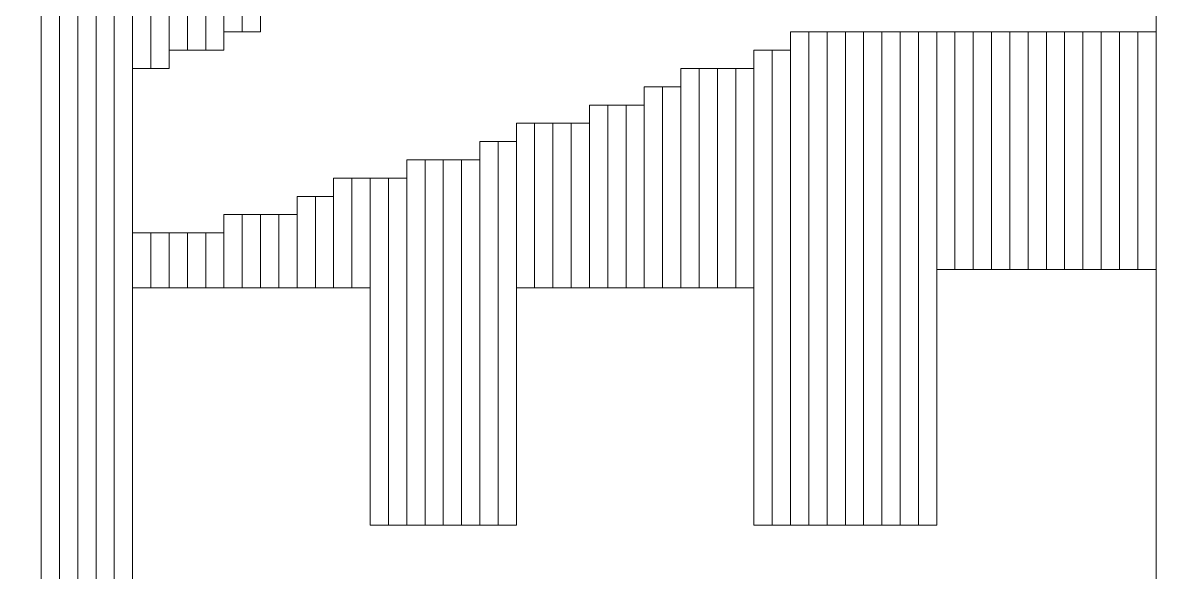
# Model space of a CAD drawing. Header units: millimetres. Extents: x -86 to 67, y -55 to 52.
# Drawn here: x 7.593 to 9.18, y -48.845 to -48.081 of the extents above; entities that cross this region are included whole.
import ezdxf

# ---------------------------------------------------------------- set-up
doc = ezdxf.new("R2010")
doc.units = ezdxf.units.MM
doc.header["$MEASUREMENT"] = 0
doc.layers.add('BG_OUTLINE', color=7, linetype='Continuous')
doc.layers.add('MA_PEN3', color=7, linetype='Continuous')

msp = doc.modelspace()

# ---------------------------------------------------------------- linework, layer by layer
at = {"layer": 'BG_OUTLINE', "color": 3, "lineweight": 9}
msp.add_open_spline([(-60.0926, 34.7331), (-60.0926, 34.7331), (63.7724, 34.7331), (63.7724, 34.7331), (63.7724, 34.7331), (64.585, 34.7336), (65.3646, 34.4113), (65.9396, 33.837), (65.9396, 33.837), (66.5146, 33.2627), (66.8379, 32.4797), (66.8384, 31.667), (66.8384, 31.667), (66.8384, 31.667), (66.8412, -52.28), (66.8412, -52.28), (66.8412, -52.28), (66.8412, -52.28), (66.8384, -52.1933), (66.8384, -52.1933), (66.8384, -52.1933), (66.8389, -53.006), (66.5166, -53.7856), (65.9424, -54.3606), (65.9424, -54.3606), (65.3681, -54.9356), (64.585, -55.2589), (63.7724, -55.2594), (63.7724, -55.2594), (63.7724, -55.2594), (-60.1869, -55.2594), (-60.1869, -55.2594), (-60.1869, -55.2594), (-60.1869, -55.2594), (-60.0853, -55.2518), (-60.0853, -55.2518), (-60.0853, -55.2518), (-60.8979, -55.2523), (-61.6775, -54.9299), (-62.2525, -54.3557), (-62.2525, -54.3557), (-62.8275, -53.7814), (-63.1508, -52.9984), (-63.1513, -52.1857), (-63.1513, -52.1857), (-63.1513, -52.1857), (-63.1587, 31.667), (-63.1587, 31.667), (-63.1587, 31.667), (-63.1592, 32.4797), (-62.8369, 33.2593), (-62.2626, 33.8343), (-62.2626, 33.8343), (-61.6883, 34.4093), (-60.9053, 34.7326), (-60.0926, 34.7331)], degree=3, knots=[0, 0, 0, 0, 0.071429, 0.071429, 0.071429, 0.071429, 0.142857, 0.142857, 0.142857, 0.142857, 0.214286, 0.214286, 0.214286, 0.214286, 0.285714, 0.285714, 0.285714, 0.285714, 0.357143, 0.357143, 0.357143, 0.357143, 0.428571, 0.428571, 0.428571, 0.428571, 0.5, 0.5, 0.5, 0.5, 0.571429, 0.571429, 0.571429, 0.571429, 0.642857, 0.642857, 0.642857, 0.642857, 0.714286, 0.714286, 0.714286, 0.714286, 0.785714, 0.785714, 0.785714, 0.785714, 0.857143, 0.857143, 0.857143, 0.857143, 0.928571, 0.928571, 0.928571, 0.928571, 1, 1, 1, 1], dxfattribs=at)
at = {"layer": 'MA_PEN3', "color": 5, "lineweight": 9}
for points in [[(7.6438, -51.8024), (7.6438, -51.8024), (7.6184, -51.8024), (7.6184, -51.8024), (7.6184, -51.8024), (7.6184, -51.8024), (7.6184, -46.7478), (7.6184, -46.7478), (7.6184, -46.7478), (7.6184, -46.7478), (7.6438, -46.7478), (7.6438, -46.7478), (7.6438, -46.7478), (7.6438, -46.7478), (7.6438, -51.8024), (7.6438, -51.8024)], [(7.6692, -51.8024), (7.6692, -51.8024), (7.6438, -51.8024), (7.6438, -51.8024), (7.6438, -51.8024), (7.6438, -51.8024), (7.6438, -46.7478), (7.6438, -46.7478), (7.6438, -46.7478), (7.6438, -46.7478), (7.6692, -46.7478), (7.6692, -46.7478), (7.6692, -46.7478), (7.6692, -46.7478), (7.6692, -51.8024), (7.6692, -51.8024)], [(7.6946, -51.8024), (7.6946, -51.8024), (7.6692, -51.8024), (7.6692, -51.8024), (7.6692, -51.8024), (7.6692, -51.8024), (7.6692, -46.7478), (7.6692, -46.7478), (7.6692, -46.7478), (7.6692, -46.7478), (7.6946, -46.7478), (7.6946, -46.7478), (7.6946, -46.7478), (7.6946, -46.7478), (7.6946, -51.8024), (7.6946, -51.8024)], [(7.72, -51.8024), (7.72, -51.8024), (7.6946, -51.8024), (7.6946, -51.8024), (7.6946, -51.8024), (7.6946, -51.8024), (7.6946, -46.7478), (7.6946, -46.7478), (7.6946, -46.7478), (7.6946, -46.7478), (7.72, -46.7478), (7.72, -46.7478), (7.72, -46.7478), (7.72, -46.7478), (7.72, -51.8024), (7.72, -51.8024)], [(9.1932, -51.8024), (9.1932, -51.8024), (9.1678, -51.8024), (9.1678, -51.8024), (9.1678, -51.8024), (9.1678, -51.8024), (9.1678, -46.7478), (9.1678, -46.7478), (9.1678, -46.7478), (9.1678, -46.7478), (9.1932, -46.7478), (9.1932, -46.7478), (9.1932, -46.7478), (9.1932, -46.7478), (9.1932, -51.8024), (9.1932, -51.8024)], [(7.7454, -51.8024), (7.7454, -51.8024), (7.72, -51.8024), (7.72, -51.8024), (7.72, -51.8024), (7.72, -51.8024), (7.72, -47.3066), (7.72, -47.3066), (7.72, -47.3066), (7.72, -47.3066), (7.7454, -47.3066), (7.7454, -47.3066), (7.7454, -47.3066), (7.7454, -47.3066), (7.7454, -51.8024), (7.7454, -51.8024)], [(7.7708, -48.1448), (7.7708, -48.1448), (7.7454, -48.1448), (7.7454, -48.1448), (7.7454, -48.1448), (7.7454, -48.1448), (7.7454, -47.8146), (7.7454, -47.8146), (7.7454, -47.8146), (7.7454, -47.8146), (7.7708, -47.8146), (7.7708, -47.8146), (7.7708, -47.8146), (7.7708, -47.8146), (7.7708, -48.1448), (7.7708, -48.1448)], [(7.7962, -48.1448), (7.7962, -48.1448), (7.7708, -48.1448), (7.7708, -48.1448), (7.7708, -48.1448), (7.7708, -48.1448), (7.7708, -47.8146), (7.7708, -47.8146), (7.7708, -47.8146), (7.7708, -47.8146), (7.7962, -47.8146), (7.7962, -47.8146), (7.7962, -47.8146), (7.7962, -47.8146), (7.7962, -48.1448), (7.7962, -48.1448)], [(7.8216, -48.1194), (7.8216, -48.1194), (7.7962, -48.1194), (7.7962, -48.1194), (7.7962, -48.1194), (7.7962, -48.1194), (7.7962, -47.84), (7.7962, -47.84), (7.7962, -47.84), (7.7962, -47.84), (7.8216, -47.84), (7.8216, -47.84), (7.8216, -47.84), (7.8216, -47.84), (7.8216, -48.1194), (7.8216, -48.1194)], [(7.847, -48.1194), (7.847, -48.1194), (7.8216, -48.1194), (7.8216, -48.1194), (7.8216, -48.1194), (7.8216, -48.1194), (7.8216, -47.84), (7.8216, -47.84), (7.8216, -47.84), (7.8216, -47.84), (7.847, -47.84), (7.847, -47.84), (7.847, -47.84), (7.847, -47.84), (7.847, -48.1194), (7.847, -48.1194)], [(7.8724, -48.1194), (7.8724, -48.1194), (7.847, -48.1194), (7.847, -48.1194), (7.847, -48.1194), (7.847, -48.1194), (7.847, -47.84), (7.847, -47.84), (7.847, -47.84), (7.847, -47.84), (7.8724, -47.84), (7.8724, -47.84), (7.8724, -47.84), (7.8724, -47.84), (7.8724, -48.1194), (7.8724, -48.1194)], [(7.8978, -48.094), (7.8978, -48.094), (7.8724, -48.094), (7.8724, -48.094), (7.8724, -48.094), (7.8724, -48.094), (7.8724, -47.84), (7.8724, -47.84), (7.8724, -47.84), (7.8724, -47.84), (7.8978, -47.84), (7.8978, -47.84), (7.8978, -47.84), (7.8978, -47.84), (7.8978, -48.094), (7.8978, -48.094)], [(7.9232, -48.094), (7.9232, -48.094), (7.8978, -48.094), (7.8978, -48.094), (7.8978, -48.094), (7.8978, -48.094), (7.8978, -47.84), (7.8978, -47.84), (7.8978, -47.84), (7.8978, -47.84), (7.9232, -47.84), (7.9232, -47.84), (7.9232, -47.84), (7.9232, -47.84), (7.9232, -48.094), (7.9232, -48.094)], [(8.6852, -48.7798), (8.6852, -48.7798), (8.6598, -48.7798), (8.6598, -48.7798), (8.6598, -48.7798), (8.6598, -48.7798), (8.6598, -48.094), (8.6598, -48.094), (8.6598, -48.094), (8.6598, -48.094), (8.6852, -48.094), (8.6852, -48.094), (8.6852, -48.094), (8.6852, -48.094), (8.6852, -48.7798), (8.6852, -48.7798)], [(8.7106, -48.7798), (8.7106, -48.7798), (8.6852, -48.7798), (8.6852, -48.7798), (8.6852, -48.7798), (8.6852, -48.7798), (8.6852, -48.094), (8.6852, -48.094), (8.6852, -48.094), (8.6852, -48.094), (8.7106, -48.094), (8.7106, -48.094), (8.7106, -48.094), (8.7106, -48.094), (8.7106, -48.7798), (8.7106, -48.7798)], [(8.736, -48.7798), (8.736, -48.7798), (8.7106, -48.7798), (8.7106, -48.7798), (8.7106, -48.7798), (8.7106, -48.7798), (8.7106, -48.094), (8.7106, -48.094), (8.7106, -48.094), (8.7106, -48.094), (8.736, -48.094), (8.736, -48.094), (8.736, -48.094), (8.736, -48.094), (8.736, -48.7798), (8.736, -48.7798)], [(8.7614, -48.7798), (8.7614, -48.7798), (8.736, -48.7798), (8.736, -48.7798), (8.736, -48.7798), (8.736, -48.7798), (8.736, -48.094), (8.736, -48.094), (8.736, -48.094), (8.736, -48.094), (8.7614, -48.094), (8.7614, -48.094), (8.7614, -48.094), (8.7614, -48.094), (8.7614, -48.7798), (8.7614, -48.7798)], [(8.7868, -48.7798), (8.7868, -48.7798), (8.7614, -48.7798), (8.7614, -48.7798), (8.7614, -48.7798), (8.7614, -48.7798), (8.7614, -48.094), (8.7614, -48.094), (8.7614, -48.094), (8.7614, -48.094), (8.7868, -48.094), (8.7868, -48.094), (8.7868, -48.094), (8.7868, -48.094), (8.7868, -48.7798), (8.7868, -48.7798)], [(8.8122, -48.7798), (8.8122, -48.7798), (8.7868, -48.7798), (8.7868, -48.7798), (8.7868, -48.7798), (8.7868, -48.7798), (8.7868, -48.094), (8.7868, -48.094), (8.7868, -48.094), (8.7868, -48.094), (8.8122, -48.094), (8.8122, -48.094), (8.8122, -48.094), (8.8122, -48.094), (8.8122, -48.7798), (8.8122, -48.7798)], [(8.8376, -48.7798), (8.8376, -48.7798), (8.8122, -48.7798), (8.8122, -48.7798), (8.8122, -48.7798), (8.8122, -48.7798), (8.8122, -48.094), (8.8122, -48.094), (8.8122, -48.094), (8.8122, -48.094), (8.8376, -48.094), (8.8376, -48.094), (8.8376, -48.094), (8.8376, -48.094), (8.8376, -48.7798), (8.8376, -48.7798)], [(8.863, -48.7798), (8.863, -48.7798), (8.8376, -48.7798), (8.8376, -48.7798), (8.8376, -48.7798), (8.8376, -48.7798), (8.8376, -48.094), (8.8376, -48.094), (8.8376, -48.094), (8.8376, -48.094), (8.863, -48.094), (8.863, -48.094), (8.863, -48.094), (8.863, -48.094), (8.863, -48.7798), (8.863, -48.7798)], [(8.8884, -48.4242), (8.8884, -48.4242), (8.863, -48.4242), (8.863, -48.4242), (8.863, -48.4242), (8.863, -48.4242), (8.863, -48.094), (8.863, -48.094), (8.863, -48.094), (8.863, -48.094), (8.8884, -48.094), (8.8884, -48.094), (8.8884, -48.094), (8.8884, -48.094), (8.8884, -48.4242), (8.8884, -48.4242)], [(8.9138, -48.4242), (8.9138, -48.4242), (8.8884, -48.4242), (8.8884, -48.4242), (8.8884, -48.4242), (8.8884, -48.4242), (8.8884, -48.094), (8.8884, -48.094), (8.8884, -48.094), (8.8884, -48.094), (8.9138, -48.094), (8.9138, -48.094), (8.9138, -48.094), (8.9138, -48.094), (8.9138, -48.4242), (8.9138, -48.4242)], [(8.9392, -48.4242), (8.9392, -48.4242), (8.9138, -48.4242), (8.9138, -48.4242), (8.9138, -48.4242), (8.9138, -48.4242), (8.9138, -48.094), (8.9138, -48.094), (8.9138, -48.094), (8.9138, -48.094), (8.9392, -48.094), (8.9392, -48.094), (8.9392, -48.094), (8.9392, -48.094), (8.9392, -48.4242), (8.9392, -48.4242)], [(8.9646, -48.4242), (8.9646, -48.4242), (8.9392, -48.4242), (8.9392, -48.4242), (8.9392, -48.4242), (8.9392, -48.4242), (8.9392, -48.094), (8.9392, -48.094), (8.9392, -48.094), (8.9392, -48.094), (8.9646, -48.094), (8.9646, -48.094), (8.9646, -48.094), (8.9646, -48.094), (8.9646, -48.4242), (8.9646, -48.4242)], [(8.99, -48.4242), (8.99, -48.4242), (8.9646, -48.4242), (8.9646, -48.4242), (8.9646, -48.4242), (8.9646, -48.4242), (8.9646, -48.094), (8.9646, -48.094), (8.9646, -48.094), (8.9646, -48.094), (8.99, -48.094), (8.99, -48.094), (8.99, -48.094), (8.99, -48.094), (8.99, -48.4242), (8.99, -48.4242)], [(9.0154, -48.4242), (9.0154, -48.4242), (8.99, -48.4242), (8.99, -48.4242), (8.99, -48.4242), (8.99, -48.4242), (8.99, -48.094), (8.99, -48.094), (8.99, -48.094), (8.99, -48.094), (9.0154, -48.094), (9.0154, -48.094), (9.0154, -48.094), (9.0154, -48.094), (9.0154, -48.4242), (9.0154, -48.4242)], [(9.0408, -48.4242), (9.0408, -48.4242), (9.0154, -48.4242), (9.0154, -48.4242), (9.0154, -48.4242), (9.0154, -48.4242), (9.0154, -48.094), (9.0154, -48.094), (9.0154, -48.094), (9.0154, -48.094), (9.0408, -48.094), (9.0408, -48.094), (9.0408, -48.094), (9.0408, -48.094), (9.0408, -48.4242), (9.0408, -48.4242)], [(9.0662, -48.4242), (9.0662, -48.4242), (9.0408, -48.4242), (9.0408, -48.4242), (9.0408, -48.4242), (9.0408, -48.4242), (9.0408, -48.094), (9.0408, -48.094), (9.0408, -48.094), (9.0408, -48.094), (9.0662, -48.094), (9.0662, -48.094), (9.0662, -48.094), (9.0662, -48.094), (9.0662, -48.4242), (9.0662, -48.4242)], [(9.0916, -48.4242), (9.0916, -48.4242), (9.0662, -48.4242), (9.0662, -48.4242), (9.0662, -48.4242), (9.0662, -48.4242), (9.0662, -48.094), (9.0662, -48.094), (9.0662, -48.094), (9.0662, -48.094), (9.0916, -48.094), (9.0916, -48.094), (9.0916, -48.094), (9.0916, -48.094), (9.0916, -48.4242), (9.0916, -48.4242)], [(9.117, -48.4242), (9.117, -48.4242), (9.0916, -48.4242), (9.0916, -48.4242), (9.0916, -48.4242), (9.0916, -48.4242), (9.0916, -48.094), (9.0916, -48.094), (9.0916, -48.094), (9.0916, -48.094), (9.117, -48.094), (9.117, -48.094), (9.117, -48.094), (9.117, -48.094), (9.117, -48.4242), (9.117, -48.4242)], [(9.1424, -48.4242), (9.1424, -48.4242), (9.117, -48.4242), (9.117, -48.4242), (9.117, -48.4242), (9.117, -48.4242), (9.117, -48.094), (9.117, -48.094), (9.117, -48.094), (9.117, -48.094), (9.1424, -48.094), (9.1424, -48.094), (9.1424, -48.094), (9.1424, -48.094), (9.1424, -48.4242), (9.1424, -48.4242)], [(9.1678, -48.4242), (9.1678, -48.4242), (9.1424, -48.4242), (9.1424, -48.4242), (9.1424, -48.4242), (9.1424, -48.4242), (9.1424, -48.094), (9.1424, -48.094), (9.1424, -48.094), (9.1424, -48.094), (9.1678, -48.094), (9.1678, -48.094), (9.1678, -48.094), (9.1678, -48.094), (9.1678, -48.4242), (9.1678, -48.4242)], [(8.6344, -48.7798), (8.6344, -48.7798), (8.609, -48.7798), (8.609, -48.7798), (8.609, -48.7798), (8.609, -48.7798), (8.609, -48.1194), (8.609, -48.1194), (8.609, -48.1194), (8.609, -48.1194), (8.6344, -48.1194), (8.6344, -48.1194), (8.6344, -48.1194), (8.6344, -48.1194), (8.6344, -48.7798), (8.6344, -48.7798)], [(8.6598, -48.7798), (8.6598, -48.7798), (8.6344, -48.7798), (8.6344, -48.7798), (8.6344, -48.7798), (8.6344, -48.7798), (8.6344, -48.1194), (8.6344, -48.1194), (8.6344, -48.1194), (8.6344, -48.1194), (8.6598, -48.1194), (8.6598, -48.1194), (8.6598, -48.1194), (8.6598, -48.1194), (8.6598, -48.7798), (8.6598, -48.7798)], [(8.5328, -48.4496), (8.5328, -48.4496), (8.5074, -48.4496), (8.5074, -48.4496), (8.5074, -48.4496), (8.5074, -48.4496), (8.5074, -48.1448), (8.5074, -48.1448), (8.5074, -48.1448), (8.5074, -48.1448), (8.5328, -48.1448), (8.5328, -48.1448), (8.5328, -48.1448), (8.5328, -48.1448), (8.5328, -48.4496), (8.5328, -48.4496)], [(8.5582, -48.4496), (8.5582, -48.4496), (8.5328, -48.4496), (8.5328, -48.4496), (8.5328, -48.4496), (8.5328, -48.4496), (8.5328, -48.1448), (8.5328, -48.1448), (8.5328, -48.1448), (8.5328, -48.1448), (8.5582, -48.1448), (8.5582, -48.1448), (8.5582, -48.1448), (8.5582, -48.1448), (8.5582, -48.4496), (8.5582, -48.4496)], [(8.5836, -48.4496), (8.5836, -48.4496), (8.5582, -48.4496), (8.5582, -48.4496), (8.5582, -48.4496), (8.5582, -48.4496), (8.5582, -48.1448), (8.5582, -48.1448), (8.5582, -48.1448), (8.5582, -48.1448), (8.5836, -48.1448), (8.5836, -48.1448), (8.5836, -48.1448), (8.5836, -48.1448), (8.5836, -48.4496), (8.5836, -48.4496)], [(8.609, -48.4496), (8.609, -48.4496), (8.5836, -48.4496), (8.5836, -48.4496), (8.5836, -48.4496), (8.5836, -48.4496), (8.5836, -48.1448), (8.5836, -48.1448), (8.5836, -48.1448), (8.5836, -48.1448), (8.609, -48.1448), (8.609, -48.1448), (8.609, -48.1448), (8.609, -48.1448), (8.609, -48.4496), (8.609, -48.4496)], [(8.482, -48.4496), (8.482, -48.4496), (8.4566, -48.4496), (8.4566, -48.4496), (8.4566, -48.4496), (8.4566, -48.4496), (8.4566, -48.1702), (8.4566, -48.1702), (8.4566, -48.1702), (8.4566, -48.1702), (8.482, -48.1702), (8.482, -48.1702), (8.482, -48.1702), (8.482, -48.1702), (8.482, -48.4496), (8.482, -48.4496)], [(8.5074, -48.4496), (8.5074, -48.4496), (8.482, -48.4496), (8.482, -48.4496), (8.482, -48.4496), (8.482, -48.4496), (8.482, -48.1702), (8.482, -48.1702), (8.482, -48.1702), (8.482, -48.1702), (8.5074, -48.1702), (8.5074, -48.1702), (8.5074, -48.1702), (8.5074, -48.1702), (8.5074, -48.4496), (8.5074, -48.4496)], [(8.4058, -48.4496), (8.4058, -48.4496), (8.3804, -48.4496), (8.3804, -48.4496), (8.3804, -48.4496), (8.3804, -48.4496), (8.3804, -48.1956), (8.3804, -48.1956), (8.3804, -48.1956), (8.3804, -48.1956), (8.4058, -48.1956), (8.4058, -48.1956), (8.4058, -48.1956), (8.4058, -48.1956), (8.4058, -48.4496), (8.4058, -48.4496)], [(8.4312, -48.4496), (8.4312, -48.4496), (8.4058, -48.4496), (8.4058, -48.4496), (8.4058, -48.4496), (8.4058, -48.4496), (8.4058, -48.1956), (8.4058, -48.1956), (8.4058, -48.1956), (8.4058, -48.1956), (8.4312, -48.1956), (8.4312, -48.1956), (8.4312, -48.1956), (8.4312, -48.1956), (8.4312, -48.4496), (8.4312, -48.4496)], [(8.4566, -48.4496), (8.4566, -48.4496), (8.4312, -48.4496), (8.4312, -48.4496), (8.4312, -48.4496), (8.4312, -48.4496), (8.4312, -48.1956), (8.4312, -48.1956), (8.4312, -48.1956), (8.4312, -48.1956), (8.4566, -48.1956), (8.4566, -48.1956), (8.4566, -48.1956), (8.4566, -48.1956), (8.4566, -48.4496), (8.4566, -48.4496)], [(8.3042, -48.4496), (8.3042, -48.4496), (8.2788, -48.4496), (8.2788, -48.4496), (8.2788, -48.4496), (8.2788, -48.4496), (8.2788, -48.221), (8.2788, -48.221), (8.2788, -48.221), (8.2788, -48.221), (8.3042, -48.221), (8.3042, -48.221), (8.3042, -48.221), (8.3042, -48.221), (8.3042, -48.4496), (8.3042, -48.4496)], [(8.3296, -48.4496), (8.3296, -48.4496), (8.3042, -48.4496), (8.3042, -48.4496), (8.3042, -48.4496), (8.3042, -48.4496), (8.3042, -48.221), (8.3042, -48.221), (8.3042, -48.221), (8.3042, -48.221), (8.3296, -48.221), (8.3296, -48.221), (8.3296, -48.221), (8.3296, -48.221), (8.3296, -48.4496), (8.3296, -48.4496)], [(8.355, -48.4496), (8.355, -48.4496), (8.3296, -48.4496), (8.3296, -48.4496), (8.3296, -48.4496), (8.3296, -48.4496), (8.3296, -48.221), (8.3296, -48.221), (8.3296, -48.221), (8.3296, -48.221), (8.355, -48.221), (8.355, -48.221), (8.355, -48.221), (8.355, -48.221), (8.355, -48.4496), (8.355, -48.4496)], [(8.3804, -48.4496), (8.3804, -48.4496), (8.355, -48.4496), (8.355, -48.4496), (8.355, -48.4496), (8.355, -48.4496), (8.355, -48.221), (8.355, -48.221), (8.355, -48.221), (8.355, -48.221), (8.3804, -48.221), (8.3804, -48.221), (8.3804, -48.221), (8.3804, -48.221), (8.3804, -48.4496), (8.3804, -48.4496)], [(8.2534, -48.7798), (8.2534, -48.7798), (8.228, -48.7798), (8.228, -48.7798), (8.228, -48.7798), (8.228, -48.7798), (8.228, -48.2464), (8.228, -48.2464), (8.228, -48.2464), (8.228, -48.2464), (8.2534, -48.2464), (8.2534, -48.2464), (8.2534, -48.2464), (8.2534, -48.2464), (8.2534, -48.7798), (8.2534, -48.7798)], [(8.2788, -48.7798), (8.2788, -48.7798), (8.2534, -48.7798), (8.2534, -48.7798), (8.2534, -48.7798), (8.2534, -48.7798), (8.2534, -48.2464), (8.2534, -48.2464), (8.2534, -48.2464), (8.2534, -48.2464), (8.2788, -48.2464), (8.2788, -48.2464), (8.2788, -48.2464), (8.2788, -48.2464), (8.2788, -48.7798), (8.2788, -48.7798)], [(8.1518, -48.7798), (8.1518, -48.7798), (8.1264, -48.7798), (8.1264, -48.7798), (8.1264, -48.7798), (8.1264, -48.7798), (8.1264, -48.2718), (8.1264, -48.2718), (8.1264, -48.2718), (8.1264, -48.2718), (8.1518, -48.2718), (8.1518, -48.2718), (8.1518, -48.2718), (8.1518, -48.2718), (8.1518, -48.7798), (8.1518, -48.7798)], [(8.1772, -48.7798), (8.1772, -48.7798), (8.1518, -48.7798), (8.1518, -48.7798), (8.1518, -48.7798), (8.1518, -48.7798), (8.1518, -48.2718), (8.1518, -48.2718), (8.1518, -48.2718), (8.1518, -48.2718), (8.1772, -48.2718), (8.1772, -48.2718), (8.1772, -48.2718), (8.1772, -48.2718), (8.1772, -48.7798), (8.1772, -48.7798)], [(8.2026, -48.7798), (8.2026, -48.7798), (8.1772, -48.7798), (8.1772, -48.7798), (8.1772, -48.7798), (8.1772, -48.7798), (8.1772, -48.2718), (8.1772, -48.2718), (8.1772, -48.2718), (8.1772, -48.2718), (8.2026, -48.2718), (8.2026, -48.2718), (8.2026, -48.2718), (8.2026, -48.2718), (8.2026, -48.7798), (8.2026, -48.7798)], [(8.228, -48.7798), (8.228, -48.7798), (8.2026, -48.7798), (8.2026, -48.7798), (8.2026, -48.7798), (8.2026, -48.7798), (8.2026, -48.2718), (8.2026, -48.2718), (8.2026, -48.2718), (8.2026, -48.2718), (8.228, -48.2718), (8.228, -48.2718), (8.228, -48.2718), (8.228, -48.2718), (8.228, -48.7798), (8.228, -48.7798)], [(8.0502, -48.4496), (8.0502, -48.4496), (8.0248, -48.4496), (8.0248, -48.4496), (8.0248, -48.4496), (8.0248, -48.4496), (8.0248, -48.2972), (8.0248, -48.2972), (8.0248, -48.2972), (8.0248, -48.2972), (8.0502, -48.2972), (8.0502, -48.2972), (8.0502, -48.2972), (8.0502, -48.2972), (8.0502, -48.4496), (8.0502, -48.4496)], [(8.0756, -48.4496), (8.0756, -48.4496), (8.0502, -48.4496), (8.0502, -48.4496), (8.0502, -48.4496), (8.0502, -48.4496), (8.0502, -48.2972), (8.0502, -48.2972), (8.0502, -48.2972), (8.0502, -48.2972), (8.0756, -48.2972), (8.0756, -48.2972), (8.0756, -48.2972), (8.0756, -48.2972), (8.0756, -48.4496), (8.0756, -48.4496)], [(8.101, -48.7798), (8.101, -48.7798), (8.0756, -48.7798), (8.0756, -48.7798), (8.0756, -48.7798), (8.0756, -48.7798), (8.0756, -48.2972), (8.0756, -48.2972), (8.0756, -48.2972), (8.0756, -48.2972), (8.101, -48.2972), (8.101, -48.2972), (8.101, -48.2972), (8.101, -48.2972), (8.101, -48.7798), (8.101, -48.7798)], [(8.1264, -48.7798), (8.1264, -48.7798), (8.101, -48.7798), (8.101, -48.7798), (8.101, -48.7798), (8.101, -48.7798), (8.101, -48.2972), (8.101, -48.2972), (8.101, -48.2972), (8.101, -48.2972), (8.1264, -48.2972), (8.1264, -48.2972), (8.1264, -48.2972), (8.1264, -48.2972), (8.1264, -48.7798), (8.1264, -48.7798)], [(7.9994, -48.4496), (7.9994, -48.4496), (7.974, -48.4496), (7.974, -48.4496), (7.974, -48.4496), (7.974, -48.4496), (7.974, -48.3226), (7.974, -48.3226), (7.974, -48.3226), (7.974, -48.3226), (7.9994, -48.3226), (7.9994, -48.3226), (7.9994, -48.3226), (7.9994, -48.3226), (7.9994, -48.4496), (7.9994, -48.4496)], [(8.0248, -48.4496), (8.0248, -48.4496), (7.9994, -48.4496), (7.9994, -48.4496), (7.9994, -48.4496), (7.9994, -48.4496), (7.9994, -48.3226), (7.9994, -48.3226), (7.9994, -48.3226), (7.9994, -48.3226), (8.0248, -48.3226), (8.0248, -48.3226), (8.0248, -48.3226), (8.0248, -48.3226), (8.0248, -48.4496), (8.0248, -48.4496)], [(7.8978, -48.4496), (7.8978, -48.4496), (7.8724, -48.4496), (7.8724, -48.4496), (7.8724, -48.4496), (7.8724, -48.4496), (7.8724, -48.348), (7.8724, -48.348), (7.8724, -48.348), (7.8724, -48.348), (7.8978, -48.348), (7.8978, -48.348), (7.8978, -48.348), (7.8978, -48.348), (7.8978, -48.4496), (7.8978, -48.4496)], [(7.9232, -48.4496), (7.9232, -48.4496), (7.8978, -48.4496), (7.8978, -48.4496), (7.8978, -48.4496), (7.8978, -48.4496), (7.8978, -48.348), (7.8978, -48.348), (7.8978, -48.348), (7.8978, -48.348), (7.9232, -48.348), (7.9232, -48.348), (7.9232, -48.348), (7.9232, -48.348), (7.9232, -48.4496), (7.9232, -48.4496)], [(7.9486, -48.4496), (7.9486, -48.4496), (7.9232, -48.4496), (7.9232, -48.4496), (7.9232, -48.4496), (7.9232, -48.4496), (7.9232, -48.348), (7.9232, -48.348), (7.9232, -48.348), (7.9232, -48.348), (7.9486, -48.348), (7.9486, -48.348), (7.9486, -48.348), (7.9486, -48.348), (7.9486, -48.4496), (7.9486, -48.4496)], [(7.974, -48.4496), (7.974, -48.4496), (7.9486, -48.4496), (7.9486, -48.4496), (7.9486, -48.4496), (7.9486, -48.4496), (7.9486, -48.348), (7.9486, -48.348), (7.9486, -48.348), (7.9486, -48.348), (7.974, -48.348), (7.974, -48.348), (7.974, -48.348), (7.974, -48.348), (7.974, -48.4496), (7.974, -48.4496)], [(7.7708, -48.4496), (7.7708, -48.4496), (7.7454, -48.4496), (7.7454, -48.4496), (7.7454, -48.4496), (7.7454, -48.4496), (7.7454, -48.3734), (7.7454, -48.3734), (7.7454, -48.3734), (7.7454, -48.3734), (7.7708, -48.3734), (7.7708, -48.3734), (7.7708, -48.3734), (7.7708, -48.3734), (7.7708, -48.4496), (7.7708, -48.4496)], [(7.7962, -48.4496), (7.7962, -48.4496), (7.7708, -48.4496), (7.7708, -48.4496), (7.7708, -48.4496), (7.7708, -48.4496), (7.7708, -48.3734), (7.7708, -48.3734), (7.7708, -48.3734), (7.7708, -48.3734), (7.7962, -48.3734), (7.7962, -48.3734), (7.7962, -48.3734), (7.7962, -48.3734), (7.7962, -48.4496), (7.7962, -48.4496)], [(7.8216, -48.4496), (7.8216, -48.4496), (7.7962, -48.4496), (7.7962, -48.4496), (7.7962, -48.4496), (7.7962, -48.4496), (7.7962, -48.3734), (7.7962, -48.3734), (7.7962, -48.3734), (7.7962, -48.3734), (7.8216, -48.3734), (7.8216, -48.3734), (7.8216, -48.3734), (7.8216, -48.3734), (7.8216, -48.4496), (7.8216, -48.4496)], [(7.847, -48.4496), (7.847, -48.4496), (7.8216, -48.4496), (7.8216, -48.4496), (7.8216, -48.4496), (7.8216, -48.4496), (7.8216, -48.3734), (7.8216, -48.3734), (7.8216, -48.3734), (7.8216, -48.3734), (7.847, -48.3734), (7.847, -48.3734), (7.847, -48.3734), (7.847, -48.3734), (7.847, -48.4496), (7.847, -48.4496)], [(7.8724, -48.4496), (7.8724, -48.4496), (7.847, -48.4496), (7.847, -48.4496), (7.847, -48.4496), (7.847, -48.4496), (7.847, -48.3734), (7.847, -48.3734), (7.847, -48.3734), (7.847, -48.3734), (7.8724, -48.3734), (7.8724, -48.3734), (7.8724, -48.3734), (7.8724, -48.3734), (7.8724, -48.4496), (7.8724, -48.4496)]]:
    msp.add_open_spline(points, degree=3, knots=[0, 0, 0, 0, 0.25, 0.25, 0.25, 0.25, 0.5, 0.5, 0.5, 0.5, 0.75, 0.75, 0.75, 0.75, 1, 1, 1, 1], dxfattribs=at)

doc.saveas('drawing.dxf')
